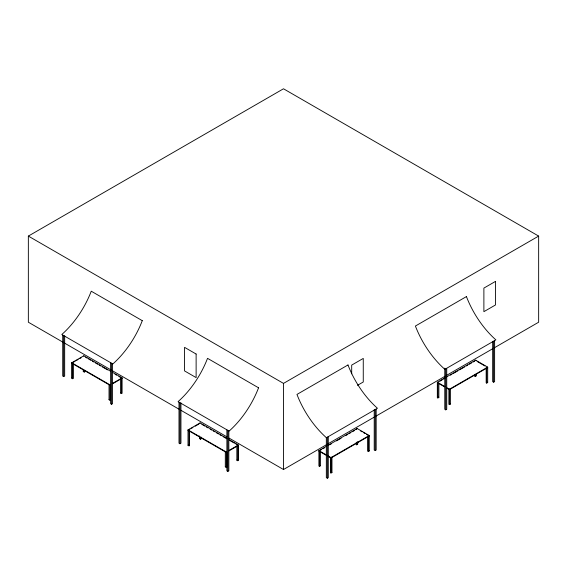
<?xml version="1.0" encoding="UTF-8"?>
<svg xmlns="http://www.w3.org/2000/svg" width="567" height="567" viewBox="0 0 567 567"><rect width="100%" height="100%" fill="white"/><g stroke="black" fill="none" stroke-linecap="round" stroke-linejoin="round"><path stroke-width="0.85" d="M111.104 369.989L28.35 322.212L28.35 236.092L283.5 88.778L538.65 236.092L538.65 322.212L494.211 347.869M73.263 363.454L73.263 378.416L72.718 378.728L71.733 378.161L71.733 362.76L83.824 355.778L110.615 371.243M73.015 362.462L75.213 361.193M76.68 360.35L78.147 359.506M79.607 358.656L81.074 357.812M63.688 376.608L63.688 335.813L62.71 335.246L62.71 376.041L63.688 376.608L64.673 376.041L64.673 335.777M71.733 378.161L72.285 377.849L72.285 362.887L71.733 363.206L110.005 385.305L110.558 384.986M83.271 369.741L83.271 371.498L83.824 371.187M83.271 371.498L84.256 372.065L84.802 371.746M112.273 383.547L122.096 377.87L122.096 393.278L121.544 393.597L120.565 393.03L120.565 378.076M112.755 383.717L122.096 378.324L121.111 377.757M109.027 384.738L109.027 399.692L109.573 399.374M120.565 393.03L121.111 392.711M109.027 399.692L110.005 400.259L110.558 399.941M111.579 404.257L111.579 363.461L110.6 362.894L110.6 403.69L111.579 404.257L112.564 403.69L112.564 363.426M188.995 445.86L188.995 430.906L189.541 430.587L189.541 445.549L188.995 445.86L188.01 445.293L188.01 429.892L200.101 422.911L226.892 438.376M190.03 429.176L188.01 430.339L226.283 452.438L226.835 452.119L226.835 467.073L226.283 467.392L225.305 466.825L225.305 451.871M191.49 428.326L192.957 427.483M195.154 426.214L198.819 424.102M199.556 423.677L200.101 422.911M28.35 236.092L283.5 383.398L538.65 236.092M179.966 443.741L179.966 402.946L178.988 402.379L178.988 443.174L179.966 443.741L180.951 443.174L180.951 402.91M188.01 445.293L188.563 444.982M199.556 435.995L199.556 438.631L200.101 438.319M199.556 438.631L200.534 439.198L201.087 438.879L201.087 437.122M228.551 450.68L238.374 445.003L238.374 460.411L237.828 460.73L236.843 460.163L236.843 446.087M229.033 450.85L238.374 445.456M357.479 385.333L363.263 381.995L363.263 358.422L351.689 365.105L351.689 373.837M225.305 466.825L225.85 466.506M236.843 460.163L237.396 459.844M227.856 471.39L227.856 430.594L226.878 430.027L226.878 470.823L227.856 471.39L228.841 470.823L228.841 430.559M229.096 438.114L283.5 469.519L445.173 376.176M446.704 375.29L492.68 348.755M320.426 451.701L320.426 465.783L319.448 466.35L318.895 466.031L318.895 450.623L326.549 446.208M328.08 445.322L357.167 428.524L369.259 435.506L369.259 450.914L368.274 451.481L367.728 451.162L367.728 436.207L368.274 436.526L368.274 451.481M438.865 383.32L438.865 397.403L437.887 397.97L437.334 397.651L437.334 382.243L444.989 377.828M446.52 376.942L475.607 360.144L487.698 367.125L487.698 382.534L486.713 383.101L486.167 382.782L486.167 368.706M319.873 450.503L321.39 449.631M322.899 448.759L324.416 447.887M329.71 444.826L331.22 443.954M336.522 440.899L341.058 438.277M345.594 435.654L347.862 434.35M349.378 433.471L350.888 432.6M352.405 431.728L354.673 430.417M356.189 429.545L357.167 428.524M439.829 381.251L442.097 379.94M443.614 379.068L445.123 378.196M450.418 375.134L451.934 374.263M453.444 373.391L457.987 370.768M459.497 369.897L464.791 366.842M466.308 365.963L467.818 365.091M469.327 364.22L471.602 362.908M473.112 362.037L474.629 361.165M318.895 450.623L330.986 457.604L369.259 435.506M446.399 387.481L449.425 389.224L487.698 367.125M437.334 397.651L438.319 397.084L438.865 397.403M356.189 442.742L356.189 444.5L356.735 444.819L357.72 444.252L357.72 441.615M474.629 374.362L474.629 376.119L475.174 376.438L476.16 375.871L476.16 374.114M330.433 457.739L330.433 472.694L330.986 473.013L331.964 472.446L331.964 457.484L331.419 457.172L331.419 472.127L331.964 472.446M448.873 389.352L448.873 404.314L449.425 404.632L450.404 404.065L450.404 389.104L449.858 388.792M327.308 478.222L328.286 477.655L328.286 436.859L327.308 437.426L327.308 478.222L326.33 477.655L326.33 437.391M375.198 450.574L376.176 450.007L376.176 409.211L375.198 409.778L375.198 450.574L374.213 450.007L374.213 409.743M445.747 409.842L446.732 409.275L446.732 368.479L445.747 369.046L445.747 409.842L444.769 409.275L444.769 368.132M493.637 382.193L494.615 381.626L494.615 340.831L493.637 341.398L493.637 382.193L492.659 381.626L492.659 341.362M476.16 360.91L475.607 360.144M477.62 361.76L484.948 365.991M487.145 367.26L487.698 367.579L449.425 389.671L446.676 388.083M486.167 367.827L486.713 368.139L486.713 383.101M475.607 375.552L476.16 375.871M487.145 382.215L487.698 382.534M437.334 382.243L444.889 386.609M437.334 382.69L444.478 386.814M449.858 403.747L450.404 404.065M360.647 430.984L362.115 431.834M363.582 432.678L365.042 433.521M366.509 434.372L369.259 435.959L330.986 458.051L328.236 456.463M368.706 450.595L369.259 450.914M318.895 451.07L326.769 455.62M319.873 465.464L320.426 465.783M112.635 370.868L179.292 409.353M180.83 410.239L226.8 436.781M112.911 372.569L122.096 377.87M228.423 439.262L238.374 445.003M85.56 357.231L87.077 358.103M88.587 358.975L90.855 360.286M92.371 361.158L93.881 362.029M95.398 362.908L97.666 364.22M99.175 365.091L100.692 365.963M102.202 366.835L107.496 369.897M115.066 374.263L116.575 375.134M118.843 376.445L120.36 377.317M201.838 424.364L204.864 426.108M206.381 426.979L207.891 427.858M210.159 429.162L211.675 430.041M213.185 430.913L214.702 431.785M216.211 432.656L218.479 433.968M219.996 434.846L221.506 435.718M223.022 436.59L226.8 438.773M229.826 440.524L234.369 443.139M235.879 444.018L237.396 444.889M71.733 362.76L110.005 384.851L110.005 400.259M188.01 429.892L226.283 451.984L226.283 467.392M475.174 374.681L475.174 376.438M449.425 389.224L449.425 404.632M437.887 383.008L437.887 397.97M356.735 442.175L356.735 444.819M330.986 457.604L330.986 473.013M319.448 451.389L319.448 466.35M283.5 383.398L283.5 469.519M237.828 445.775L237.828 460.73M200.534 437.441L200.534 439.198M121.544 378.636L121.544 393.597M84.256 370.308L84.256 372.065M83.824 355.778L83.824 356.225M72.718 363.773L72.718 378.728M347.996 364.964L296.966 394.426A68.316 39.442 60 0 0 326.408 437.717L377.438 408.261A68.316 39.442 60 0 1 347.996 364.964M466.435 296.584L415.405 326.039A68.316 39.442 60 0 0 444.847 369.337L495.877 339.881A68.316 39.442 60 0 1 466.435 296.584M495.459 281.416L483.885 288.1L483.885 311.666L495.459 304.982L495.459 281.416M142.282 320.667L91.252 291.204A68.316 39.442 -60 0 1 61.81 334.502L112.84 363.964A68.316 39.442 -60 0 0 142.282 320.667M258.559 387.8L207.529 358.337A68.316 39.442 -60 0 1 178.088 401.634L229.118 431.097A68.316 39.442 -60 0 0 258.559 387.8M196.125 354.028L184.544 347.344L184.544 370.91L196.125 377.601L196.125 354.028"/></g></svg>
